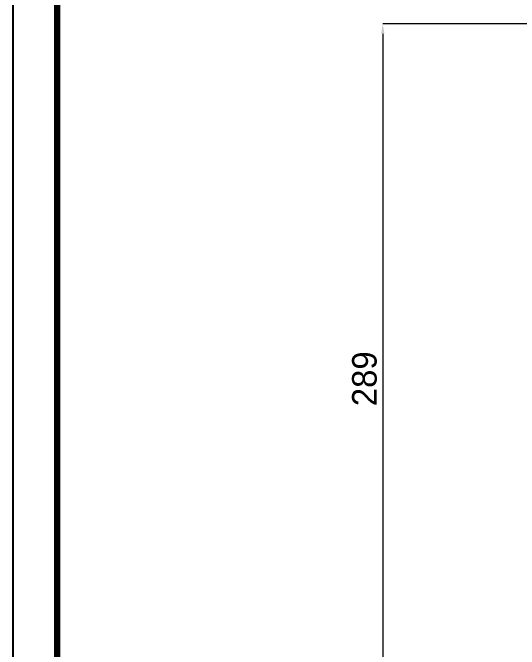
# Model space of a CAD drawing. Extents: x 0 to 1128, y 0 to 827.
# Drawn here: x 0 to 206.2, y 372.8 to 631.9 of the extents above; entities that cross this region are included whole.
import ezdxf

# ---------------------------------------------------------------- set-up
doc = ezdxf.new("R2010")
doc.units = 0
doc.header["$LTSCALE"] = 10
doc.header["$MEASUREMENT"] = 0
doc.header["$PDMODE"] = 3
doc.header["$PDSIZE"] = -10
doc.layers.get('0').update_dxf_attribs({"linetype": 'CONTINUOUS'})
doc.layers.get('DEFPOINTS').update_dxf_attribs({"linetype": 'CONTINUOUS'})
doc.styles.add('Daelim Dimension', font='')
doc.styles.get('Daelim Dimension').set_extended_font_data('나눔고딕')
doc.dimstyles.new('DEFAULT', dxfattribs={"dimscale": 2, "dimtxt": 2, "dimasz": 2, "dimexe": 0, "dimexo": 2, "dimgap": 1, "dimtad": 1, "dimdec": 0, "dimzin": 9, "dimdsep": 46, "dimtxsty": 'Daelim Dimension', "dimcen": 0.5, "dimclrd": 5, "dimclre": 5, "dimclrt": 256, "dimadec": 1, "dimazin": 0, "dimtfac": 1, "dimtdec": 0, "dimtix": 1, "dimtmove": 0, "dimatfit": 3, "dimfxl": 1, "dimtolj": 1, "dimtzin": 1, "dimlwd": 9, "dimlwe": 9, "dimarcsym": 0})

# ---------------------------------------------------------------- blocks, each defined once
blk = doc.blocks.new('*D2')
at = {"color": 5, "lineweight": 9, "ltscale": 0.5, "transparency": 16777216}
for p, q in [((244.25, 627.33), (150.64, 627.33)), ((150.64, 623.33), (150.64, 342.47)), ((217.48, 338.47), (150.64, 338.47))]:
    blk.add_line(p, q, dxfattribs=at)
at = {"color": 5, "ltscale": 0.5, "transparency": 16777216}
for points in [[(149.97, 623.33), (151.31, 623.33), (150.64, 627.33)], [(149.97, 342.47), (151.31, 342.47), (150.64, 338.47)]]:
    blk.add_solid(points, dxfattribs=at)
at = {"layer": 'DEFPOINTS', "color": 0, "ltscale": 0.5, "transparency": 16777216}
for p in [(248.25, 627.33), (150.64, 338.47), (221.48, 338.47)]:
    blk.add_point(p, dxfattribs=at)
at = {"color": 7, "ltscale": 0.5, "transparency": 16777216, "insert": (143.2, 482.9), "char_height": 10, "attachment_point": 5, "rotation": 90, "style": 'Daelim Dimension'}
blk.add_mtext('\\A1;289', dxfattribs=at)

msp = doc.modelspace()

# ---------------------------------------------------------------- linework, layer by layer
at = {"ltscale": 0.5}
msp.add_lwpolyline([(0, 0), (1128.4, 0), (1128.4, 826.8), (0, 826.8)], close=True, dxfattribs=at)
at = {"color": 5, "linetype": 'ByBlock', "lineweight": 200, "const_width": 2.6}
msp.add_lwpolyline([(18.14, 35.4), (1110.14, 35.4), (1110.14, 807.6), (18.14, 807.6)], close=True, dxfattribs=at)

# ---------------------------------------------------------------- dimensions: what is measured, and where the dimension line sits
at = {"color": 5, "ltscale": 0.5}
dim = msp.add_linear_dim(base=(150.64, 338.47), p1=(248.25, 627.33), p2=(221.48, 338.47), angle=90, dimstyle='DEFAULT', override={"dimtxt": 5, "dimdec": 0, "dimclrd": 5, "dimclre": 5, "dimclrt": 7}, dxfattribs=at)
dim.commit()
dim.dimension.update_dxf_attribs({"geometry": '*D2', "text_midpoint": (150.64, 482.9), "dimtype": 128})

doc.saveas('drawing.dxf')
